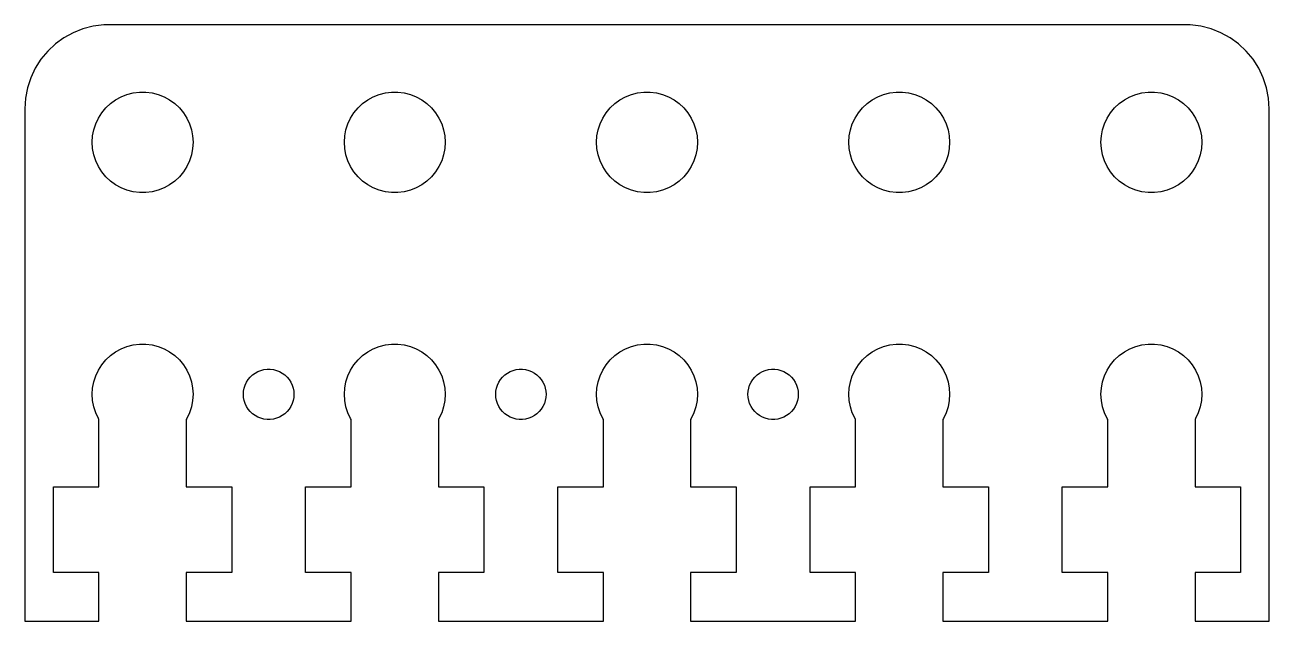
# Model space of a CAD drawing. Header units: metres. Extents: x -37 to 37, y 0 to 152.
# Drawn here: x -37 to 37, y 39 to 74.5 of the extents above; entities that cross this region are included whole.
import ezdxf

# ---------------------------------------------------------------- set-up
doc = ezdxf.new("R2010")
doc.units = ezdxf.units.M

msp = doc.modelspace()

# ---------------------------------------------------------------- linework, layer by layer
for p, q in [((-34.1289, 74.0241), (-34.6791, 73.7216)), ((-33.5451, 74.2553), (-34.1289, 74.0241)), ((-32.9369, 74.4114), (-33.5451, 74.2553)), ((-32.3139, 74.4901), (-32.9369, 74.4114)), ((32.3139, 74.4901), (-32.3139, 74.4901)), ((32.9369, 74.4114), (32.3139, 74.4901)), ((33.5451, 74.2553), (32.9369, 74.4114)), ((34.1289, 74.0241), (33.5451, 74.2553)), ((34.6791, 73.7216), (34.1289, 74.0241)), ((-35.1871, 73.3526), (-35.6448, 72.9227)), ((-34.6791, 73.7216), (-35.1871, 73.3526)), ((35.1871, 73.3526), (34.6791, 73.7216)), ((35.6448, 72.9227), (35.1871, 73.3526)), ((-35.6448, 72.9227), (-36.0451, 72.4389)), ((36.0451, 72.4389), (35.6448, 72.9227)), ((-36.3815, 71.9088), (-36.6489, 71.3406)), ((-36.0451, 72.4389), (-36.3815, 71.9088)), ((36.3815, 71.9088), (36.0451, 72.4389)), ((36.6489, 71.3406), (36.3815, 71.9088)), ((-36.6489, 71.3406), (-36.8429, 70.7434)), ((36.8429, 70.7434), (36.6489, 71.3406)), ((-36.8429, 70.7434), (-36.9606, 70.1267)), ((-31.2773, 70.2145), (-30.927, 70.3532)), ((-30.927, 70.3532), (-30.5621, 70.4469)), ((-30.5621, 70.4469), (-30.1884, 70.4941)), ((-30.1884, 70.4941), (-29.8116, 70.4941)), ((-29.8116, 70.4941), (-29.4379, 70.4469)), ((-29.4379, 70.4469), (-29.0729, 70.3532)), ((-29.0729, 70.3532), (-28.7227, 70.2145)), ((-16.2773, 70.2145), (-15.927, 70.3532)), ((-15.927, 70.3532), (-15.5621, 70.4469)), ((-15.5621, 70.4469), (-15.1884, 70.4941)), ((-15.1884, 70.4941), (-14.8116, 70.4941)), ((-14.8116, 70.4941), (-14.4379, 70.4469)), ((-14.4379, 70.4469), (-14.0729, 70.3532)), ((-14.0729, 70.3532), (-13.7227, 70.2145)), ((-1.27733, 70.2145), (-0.92705, 70.3532)), ((-0.92705, 70.3532), (-0.56213, 70.4469)), ((-0.56213, 70.4469), (-0.18837, 70.4941)), ((-0.18837, 70.4941), (0.18837, 70.4941)), ((0.18837, 70.4941), (0.56213, 70.4469)), ((0.56213, 70.4469), (0.92705, 70.3532)), ((0.92705, 70.3532), (1.27733, 70.2145)), ((13.7227, 70.2145), (14.0729, 70.3532)), ((14.0729, 70.3532), (14.4379, 70.4469)), ((14.4379, 70.4469), (14.8116, 70.4941)), ((14.8116, 70.4941), (15.1884, 70.4941)), ((15.1884, 70.4941), (15.5621, 70.4469)), ((15.5621, 70.4469), (15.927, 70.3532)), ((15.927, 70.3532), (16.2773, 70.2145)), ((28.7227, 70.2145), (29.0729, 70.3532)), ((29.0729, 70.3532), (29.4379, 70.4469)), ((29.4379, 70.4469), (29.8116, 70.4941)), ((29.8116, 70.4941), (30.1884, 70.4941)), ((30.1884, 70.4941), (30.5621, 70.4469)), ((30.5621, 70.4469), (30.927, 70.3532)), ((30.927, 70.3532), (31.2773, 70.2145)), ((36.9606, 70.1267), (36.8429, 70.7434)), ((-36.9606, 70.1267), (-37, 69.5)), ((-32.1869, 69.5536), (-31.9123, 69.8115)), ((-31.9123, 69.8115), (-31.6075, 70.033)), ((-31.6075, 70.033), (-31.2773, 70.2145)), ((-28.7227, 70.2145), (-28.3925, 70.033)), ((-28.3925, 70.033), (-28.0877, 69.8115)), ((-28.0877, 69.8115), (-27.8131, 69.5536)), ((-17.1869, 69.5536), (-16.9123, 69.8115)), ((-16.9123, 69.8115), (-16.6075, 70.033)), ((-16.6075, 70.033), (-16.2773, 70.2145)), ((-13.7227, 70.2145), (-13.3925, 70.033)), ((-13.3925, 70.033), (-13.0877, 69.8115)), ((-13.0877, 69.8115), (-12.8131, 69.5536)), ((-2.1869, 69.5536), (-1.91226, 69.8115)), ((-1.91226, 69.8115), (-1.60747, 70.033)), ((-1.60747, 70.033), (-1.27733, 70.2145)), ((1.27733, 70.2145), (1.60747, 70.033)), ((1.60747, 70.033), (1.91226, 69.8115)), ((1.91226, 69.8115), (2.1869, 69.5536)), ((12.8131, 69.5536), (13.0877, 69.8115)), ((13.0877, 69.8115), (13.3925, 70.033)), ((13.3925, 70.033), (13.7227, 70.2145)), ((16.2773, 70.2145), (16.6075, 70.033)), ((16.6075, 70.033), (16.9123, 69.8115)), ((16.9123, 69.8115), (17.1869, 69.5536)), ((27.8131, 69.5536), (28.0877, 69.8115)), ((28.0877, 69.8115), (28.3925, 70.033)), ((28.3925, 70.033), (28.7227, 70.2145)), ((31.2773, 70.2145), (31.6075, 70.033)), ((31.6075, 70.033), (31.9123, 69.8115)), ((31.9123, 69.8115), (32.1869, 69.5536)), ((37, 69.5), (36.9606, 70.1267)), ((-37, 69.5), (-37, 39)), ((-32.7893, 68.6044), (-32.6289, 68.9453)), ((-32.6289, 68.9453), (-32.427, 69.2634)), ((-32.427, 69.2634), (-32.1869, 69.5536)), ((-27.8131, 69.5536), (-27.5729, 69.2634)), ((-27.5729, 69.2634), (-27.3711, 68.9453)), ((-27.3711, 68.9453), (-27.2107, 68.6044)), ((-17.7893, 68.6044), (-17.6289, 68.9453)), ((-17.6289, 68.9453), (-17.427, 69.2634)), ((-17.427, 69.2634), (-17.1869, 69.5536)), ((-12.8131, 69.5536), (-12.5729, 69.2634)), ((-12.5729, 69.2634), (-12.3711, 68.9453)), ((-12.3711, 68.9453), (-12.2107, 68.6044)), ((-2.78932, 68.6044), (-2.62891, 68.9453)), ((-2.62891, 68.9453), (-2.42705, 69.2634)), ((-2.42705, 69.2634), (-2.1869, 69.5536)), ((2.1869, 69.5536), (2.42705, 69.2634)), ((2.42705, 69.2634), (2.62891, 68.9453)), ((2.62891, 68.9453), (2.78932, 68.6044)), ((12.2107, 68.6044), (12.3711, 68.9453)), ((12.3711, 68.9453), (12.5729, 69.2634)), ((12.5729, 69.2634), (12.8131, 69.5536)), ((17.1869, 69.5536), (17.427, 69.2634)), ((17.427, 69.2634), (17.6289, 68.9453)), ((17.6289, 68.9453), (17.7893, 68.6044)), ((27.2107, 68.6044), (27.3711, 68.9453)), ((27.3711, 68.9453), (27.5729, 69.2634)), ((27.5729, 69.2634), (27.8131, 69.5536)), ((32.1869, 69.5536), (32.427, 69.2634)), ((32.427, 69.2634), (32.6289, 68.9453)), ((32.6289, 68.9453), (32.7893, 68.6044)), ((37, 39), (37, 69.5)), ((-32.9763, 67.876), (-32.9057, 68.2461)), ((-32.9057, 68.2461), (-32.7893, 68.6044)), ((-27.2107, 68.6044), (-27.0942, 68.2461)), ((-27.0942, 68.2461), (-27.0237, 67.876)), ((-17.9763, 67.876), (-17.9057, 68.2461)), ((-17.9057, 68.2461), (-17.7893, 68.6044)), ((-12.2107, 68.6044), (-12.0942, 68.2461)), ((-12.0942, 68.2461), (-12.0237, 67.876)), ((-2.97633, 67.876), (-2.90575, 68.2461)), ((-2.90575, 68.2461), (-2.78932, 68.6044)), ((2.78932, 68.6044), (2.90575, 68.2461)), ((2.90575, 68.2461), (2.97633, 67.876)), ((12.0237, 67.876), (12.0942, 68.2461)), ((12.0942, 68.2461), (12.2107, 68.6044)), ((17.7893, 68.6044), (17.9057, 68.2461)), ((17.9057, 68.2461), (17.9763, 67.876)), ((27.0237, 67.876), (27.0942, 68.2461)), ((27.0942, 68.2461), (27.2107, 68.6044)), ((32.7893, 68.6044), (32.9057, 68.2461)), ((32.9057, 68.2461), (32.9763, 67.876)), ((-33, 67.5), (-32.9763, 67.876)), ((-32.9763, 67.124), (-33, 67.5)), ((-27.0237, 67.876), (-27, 67.5)), ((-27, 67.5), (-27.0237, 67.124)), ((-18, 67.5), (-17.9763, 67.876)), ((-17.9763, 67.124), (-18, 67.5)), ((-12.0237, 67.876), (-12, 67.5)), ((-12, 67.5), (-12.0237, 67.124)), ((-3, 67.5), (-2.97633, 67.876)), ((-2.97633, 67.124), (-3, 67.5)), ((2.97633, 67.876), (3, 67.5)), ((3, 67.5), (2.97633, 67.124)), ((12, 67.5), (12.0237, 67.876)), ((12.0237, 67.124), (12, 67.5)), ((17.9763, 67.876), (18, 67.5)), ((18, 67.5), (17.9763, 67.124)), ((27, 67.5), (27.0237, 67.876)), ((27.0237, 67.124), (27, 67.5)), ((32.9763, 67.876), (33, 67.5)), ((33, 67.5), (32.9763, 67.124)), ((-32.9057, 66.7539), (-32.9763, 67.124)), ((-32.7893, 66.3956), (-32.9057, 66.7539)), ((-27.0942, 66.7539), (-27.2107, 66.3956)), ((-27.0237, 67.124), (-27.0942, 66.7539)), ((-17.9057, 66.7539), (-17.9763, 67.124)), ((-17.7893, 66.3956), (-17.9057, 66.7539)), ((-12.0942, 66.7539), (-12.2107, 66.3956)), ((-12.0237, 67.124), (-12.0942, 66.7539)), ((-2.90575, 66.7539), (-2.97633, 67.124)), ((-2.78932, 66.3956), (-2.90575, 66.7539)), ((2.90575, 66.7539), (2.78932, 66.3956)), ((2.97633, 67.124), (2.90575, 66.7539)), ((12.0942, 66.7539), (12.0237, 67.124)), ((12.2107, 66.3956), (12.0942, 66.7539)), ((17.9057, 66.7539), (17.7893, 66.3956)), ((17.9763, 67.124), (17.9057, 66.7539)), ((27.0942, 66.7539), (27.0237, 67.124)), ((27.2107, 66.3956), (27.0942, 66.7539)), ((32.9057, 66.7539), (32.7893, 66.3956)), ((32.9763, 67.124), (32.9057, 66.7539)), ((-32.6289, 66.0547), (-32.7893, 66.3956)), ((-32.427, 65.7366), (-32.6289, 66.0547)), ((-27.3711, 66.0547), (-27.5729, 65.7366)), ((-27.2107, 66.3956), (-27.3711, 66.0547)), ((-17.6289, 66.0547), (-17.7893, 66.3956)), ((-17.427, 65.7366), (-17.6289, 66.0547)), ((-12.3711, 66.0547), (-12.5729, 65.7366)), ((-12.2107, 66.3956), (-12.3711, 66.0547)), ((-2.62891, 66.0547), (-2.78932, 66.3956)), ((-2.42705, 65.7366), (-2.62891, 66.0547)), ((2.62891, 66.0547), (2.42705, 65.7366)), ((2.78932, 66.3956), (2.62891, 66.0547)), ((12.3711, 66.0547), (12.2107, 66.3956)), ((12.5729, 65.7366), (12.3711, 66.0547)), ((17.6289, 66.0547), (17.427, 65.7366)), ((17.7893, 66.3956), (17.6289, 66.0547)), ((27.3711, 66.0547), (27.2107, 66.3956)), ((27.5729, 65.7366), (27.3711, 66.0547)), ((32.6289, 66.0547), (32.427, 65.7366)), ((32.7893, 66.3956), (32.6289, 66.0547)), ((-32.1869, 65.4464), (-32.427, 65.7366)), ((-31.9123, 65.1884), (-32.1869, 65.4464)), ((-31.6075, 64.967), (-31.9123, 65.1884)), ((-28.0877, 65.1884), (-28.3925, 64.967)), ((-27.8131, 65.4464), (-28.0877, 65.1884)), ((-27.5729, 65.7366), (-27.8131, 65.4464)), ((-17.1869, 65.4464), (-17.427, 65.7366)), ((-16.9123, 65.1884), (-17.1869, 65.4464)), ((-16.6075, 64.967), (-16.9123, 65.1884)), ((-13.0877, 65.1884), (-13.3925, 64.967)), ((-12.8131, 65.4464), (-13.0877, 65.1884)), ((-12.5729, 65.7366), (-12.8131, 65.4464)), ((-2.1869, 65.4464), (-2.42705, 65.7366)), ((-1.91226, 65.1884), (-2.1869, 65.4464)), ((-1.60747, 64.967), (-1.91226, 65.1884)), ((1.91226, 65.1884), (1.60747, 64.967)), ((2.1869, 65.4464), (1.91226, 65.1884)), ((2.42705, 65.7366), (2.1869, 65.4464)), ((12.8131, 65.4464), (12.5729, 65.7366)), ((13.0877, 65.1884), (12.8131, 65.4464)), ((13.3925, 64.967), (13.0877, 65.1884)), ((16.9123, 65.1884), (16.6075, 64.967)), ((17.1869, 65.4464), (16.9123, 65.1884)), ((17.427, 65.7366), (17.1869, 65.4464)), ((27.8131, 65.4464), (27.5729, 65.7366)), ((28.0877, 65.1884), (27.8131, 65.4464)), ((28.3925, 64.967), (28.0877, 65.1884)), ((31.9123, 65.1884), (31.6075, 64.967)), ((32.1869, 65.4464), (31.9123, 65.1884)), ((32.427, 65.7366), (32.1869, 65.4464)), ((-31.2773, 64.7855), (-31.6075, 64.967)), ((-30.927, 64.6468), (-31.2773, 64.7855)), ((-30.5621, 64.5531), (-30.927, 64.6468)), ((-30.1884, 64.5059), (-30.5621, 64.5531)), ((-29.8116, 64.5059), (-30.1884, 64.5059)), ((-29.4379, 64.5531), (-29.8116, 64.5059)), ((-29.0729, 64.6468), (-29.4379, 64.5531)), ((-28.7227, 64.7855), (-29.0729, 64.6468)), ((-28.3925, 64.967), (-28.7227, 64.7855)), ((-16.2773, 64.7855), (-16.6075, 64.967)), ((-15.927, 64.6468), (-16.2773, 64.7855)), ((-15.5621, 64.5531), (-15.927, 64.6468)), ((-15.1884, 64.5059), (-15.5621, 64.5531)), ((-14.8116, 64.5059), (-15.1884, 64.5059)), ((-14.4379, 64.5531), (-14.8116, 64.5059)), ((-14.0729, 64.6468), (-14.4379, 64.5531)), ((-13.7227, 64.7855), (-14.0729, 64.6468)), ((-13.3925, 64.967), (-13.7227, 64.7855)), ((-1.27733, 64.7855), (-1.60747, 64.967)), ((-0.92705, 64.6468), (-1.27733, 64.7855)), ((-0.56213, 64.5531), (-0.92705, 64.6468)), ((-0.18837, 64.5059), (-0.56213, 64.5531)), ((0.18837, 64.5059), (-0.18837, 64.5059)), ((0.56213, 64.5531), (0.18837, 64.5059)), ((0.92705, 64.6468), (0.56213, 64.5531)), ((1.27733, 64.7855), (0.92705, 64.6468)), ((1.60747, 64.967), (1.27733, 64.7855)), ((13.7227, 64.7855), (13.3925, 64.967)), ((14.0729, 64.6468), (13.7227, 64.7855)), ((14.4379, 64.5531), (14.0729, 64.6468)), ((14.8116, 64.5059), (14.4379, 64.5531)), ((15.1884, 64.5059), (14.8116, 64.5059)), ((15.5621, 64.5531), (15.1884, 64.5059)), ((15.927, 64.6468), (15.5621, 64.5531)), ((16.2773, 64.7855), (15.927, 64.6468)), ((16.6075, 64.967), (16.2773, 64.7855)), ((28.7227, 64.7855), (28.3925, 64.967)), ((29.0729, 64.6468), (28.7227, 64.7855)), ((29.4379, 64.5531), (29.0729, 64.6468)), ((29.8116, 64.5059), (29.4379, 64.5531)), ((30.1884, 64.5059), (29.8116, 64.5059)), ((30.5621, 64.5531), (30.1884, 64.5059)), ((30.927, 64.6468), (30.5621, 64.5531)), ((31.2773, 64.7855), (30.927, 64.6468)), ((31.6075, 64.967), (31.2773, 64.7855)), ((-32.1869, 54.5536), (-31.9123, 54.8115)), ((-31.9123, 54.8115), (-31.6075, 55.033)), ((-31.6075, 55.033), (-31.2773, 55.2145)), ((-31.2773, 55.2145), (-30.927, 55.3532)), ((-30.927, 55.3532), (-30.5621, 55.4469)), ((-30.5621, 55.4469), (-30.1884, 55.4941)), ((-30.1884, 55.4941), (-29.8116, 55.4941)), ((-29.8116, 55.4941), (-29.4379, 55.4469)), ((-29.4379, 55.4469), (-29.0729, 55.3532)), ((-29.0729, 55.3532), (-28.7227, 55.2145)), ((-28.7227, 55.2145), (-28.3925, 55.033)), ((-28.3925, 55.033), (-28.0877, 54.8115)), ((-28.0877, 54.8115), (-27.8131, 54.5536)), ((-17.1869, 54.5536), (-16.9123, 54.8115)), ((-16.9123, 54.8115), (-16.6075, 55.033)), ((-16.6075, 55.033), (-16.2773, 55.2145)), ((-16.2773, 55.2145), (-15.927, 55.3532)), ((-15.927, 55.3532), (-15.5621, 55.4469)), ((-15.5621, 55.4469), (-15.1884, 55.4941)), ((-15.1884, 55.4941), (-14.8116, 55.4941)), ((-14.8116, 55.4941), (-14.4379, 55.4469)), ((-14.4379, 55.4469), (-14.0729, 55.3532)), ((-14.0729, 55.3532), (-13.7227, 55.2145)), ((-13.7227, 55.2145), (-13.3925, 55.033)), ((-13.3925, 55.033), (-13.0877, 54.8115)), ((-13.0877, 54.8115), (-12.8131, 54.5536)), ((-2.1869, 54.5536), (-1.91226, 54.8115)), ((-1.91226, 54.8115), (-1.60747, 55.033)), ((-1.60747, 55.033), (-1.27733, 55.2145)), ((-1.27733, 55.2145), (-0.92705, 55.3532)), ((-0.92705, 55.3532), (-0.56213, 55.4469)), ((-0.56213, 55.4469), (-0.18837, 55.4941)), ((-0.18837, 55.4941), (0.18837, 55.4941)), ((0.18837, 55.4941), (0.56213, 55.4469)), ((0.56213, 55.4469), (0.92705, 55.3532)), ((0.92705, 55.3532), (1.27733, 55.2145)), ((1.27733, 55.2145), (1.60747, 55.033)), ((1.60747, 55.033), (1.91226, 54.8115)), ((1.91226, 54.8115), (2.1869, 54.5536)), ((12.8131, 54.5536), (13.0877, 54.8115)), ((13.0877, 54.8115), (13.3925, 55.033)), ((13.3925, 55.033), (13.7227, 55.2145)), ((13.7227, 55.2145), (14.0729, 55.3532)), ((14.0729, 55.3532), (14.4379, 55.4469)), ((14.4379, 55.4469), (14.8116, 55.4941)), ((14.8116, 55.4941), (15.1884, 55.4941)), ((15.1884, 55.4941), (15.5621, 55.4469)), ((15.5621, 55.4469), (15.927, 55.3532)), ((15.927, 55.3532), (16.2773, 55.2145)), ((16.2773, 55.2145), (16.6075, 55.033)), ((16.6075, 55.033), (16.9123, 54.8115)), ((16.9123, 54.8115), (17.1869, 54.5536)), ((27.8131, 54.5536), (28.0877, 54.8115)), ((28.0877, 54.8115), (28.3925, 55.033)), ((28.3925, 55.033), (28.7227, 55.2145)), ((28.7227, 55.2145), (29.0729, 55.3532)), ((29.0729, 55.3532), (29.4379, 55.4469)), ((29.4379, 55.4469), (29.8116, 55.4941)), ((29.8116, 55.4941), (30.1884, 55.4941)), ((30.1884, 55.4941), (30.5621, 55.4469)), ((30.5621, 55.4469), (30.927, 55.3532)), ((30.927, 55.3532), (31.2773, 55.2145)), ((31.2773, 55.2145), (31.6075, 55.033)), ((31.6075, 55.033), (31.9123, 54.8115)), ((31.9123, 54.8115), (32.1869, 54.5536)), ((-32.6289, 53.9453), (-32.427, 54.2634)), ((-32.427, 54.2634), (-32.1869, 54.5536)), ((-27.8131, 54.5536), (-27.5729, 54.2634)), ((-27.5729, 54.2634), (-27.3711, 53.9453)), ((-17.6289, 53.9453), (-17.427, 54.2634)), ((-17.427, 54.2634), (-17.1869, 54.5536)), ((-12.8131, 54.5536), (-12.5729, 54.2634)), ((-12.5729, 54.2634), (-12.3711, 53.9453)), ((-2.62891, 53.9453), (-2.42705, 54.2634)), ((-2.42705, 54.2634), (-2.1869, 54.5536)), ((2.1869, 54.5536), (2.42705, 54.2634)), ((2.42705, 54.2634), (2.62891, 53.9453)), ((12.3711, 53.9453), (12.5729, 54.2634)), ((12.5729, 54.2634), (12.8131, 54.5536)), ((17.1869, 54.5536), (17.427, 54.2634)), ((17.427, 54.2634), (17.6289, 53.9453)), ((27.3711, 53.9453), (27.5729, 54.2634)), ((27.5729, 54.2634), (27.8131, 54.5536)), ((32.1869, 54.5536), (32.427, 54.2634)), ((32.427, 54.2634), (32.6289, 53.9453)), ((-32.9057, 53.2461), (-32.7893, 53.6044)), ((-32.7893, 53.6044), (-32.6289, 53.9453)), ((-27.3711, 53.9453), (-27.2107, 53.6044)), ((-27.2107, 53.6044), (-27.0942, 53.2461)), ((-23.8145, 53.2226), (-23.7135, 53.3817)), ((-23.7135, 53.3817), (-23.5934, 53.5268)), ((-23.5934, 53.5268), (-23.4561, 53.6558)), ((-23.4561, 53.6558), (-23.3037, 53.7665)), ((-23.3037, 53.7665), (-23.1387, 53.8572)), ((-23.1387, 53.8572), (-22.9635, 53.9266)), ((-22.9635, 53.9266), (-22.7811, 53.9734)), ((-22.7811, 53.9734), (-22.5942, 53.997)), ((-22.5942, 53.997), (-22.4058, 53.997)), ((-22.4058, 53.997), (-22.2189, 53.9734)), ((-22.2189, 53.9734), (-22.0365, 53.9266)), ((-22.0365, 53.9266), (-21.8613, 53.8572)), ((-21.8613, 53.8572), (-21.6963, 53.7665)), ((-21.6963, 53.7665), (-21.5439, 53.6558)), ((-21.5439, 53.6558), (-21.4065, 53.5268)), ((-21.4065, 53.5268), (-21.2865, 53.3817)), ((-21.2865, 53.3817), (-21.1855, 53.2226)), ((-17.9057, 53.2461), (-17.7893, 53.6044)), ((-17.7893, 53.6044), (-17.6289, 53.9453)), ((-12.3711, 53.9453), (-12.2107, 53.6044)), ((-12.2107, 53.6044), (-12.0942, 53.2461)), ((-8.81445, 53.2226), (-8.71352, 53.3817)), ((-8.71352, 53.3817), (-8.59344, 53.5268)), ((-8.59344, 53.5268), (-8.45613, 53.6558)), ((-8.45613, 53.6558), (-8.30373, 53.7665)), ((-8.30373, 53.7665), (-8.13866, 53.8572)), ((-8.13866, 53.8572), (-7.96352, 53.9266)), ((-7.96352, 53.9266), (-7.78107, 53.9734)), ((-7.78107, 53.9734), (-7.59418, 53.997)), ((-7.59418, 53.997), (-7.40581, 53.997)), ((-7.40581, 53.997), (-7.21892, 53.9734)), ((-7.21892, 53.9734), (-7.03647, 53.9266)), ((-7.03647, 53.9266), (-6.86133, 53.8572)), ((-6.86133, 53.8572), (-6.69626, 53.7665)), ((-6.69626, 53.7665), (-6.54385, 53.6558)), ((-6.54385, 53.6558), (-6.40654, 53.5268)), ((-6.40654, 53.5268), (-6.28647, 53.3817)), ((-6.28647, 53.3817), (-6.18553, 53.2226)), ((-2.90575, 53.2461), (-2.78932, 53.6044)), ((-2.78932, 53.6044), (-2.62891, 53.9453)), ((2.62891, 53.9453), (2.78932, 53.6044)), ((2.78932, 53.6044), (2.90575, 53.2461)), ((6.18553, 53.2226), (6.28647, 53.3817)), ((6.28647, 53.3817), (6.40654, 53.5268)), ((6.40654, 53.5268), (6.54385, 53.6558)), ((6.54385, 53.6558), (6.69626, 53.7665)), ((6.69626, 53.7665), (6.86133, 53.8572)), ((6.86133, 53.8572), (7.03647, 53.9266)), ((7.03647, 53.9266), (7.21892, 53.9734)), ((7.21892, 53.9734), (7.40581, 53.997)), ((7.40581, 53.997), (7.59418, 53.997)), ((7.59418, 53.997), (7.78107, 53.9734)), ((7.78107, 53.9734), (7.96352, 53.9266)), ((7.96352, 53.9266), (8.13866, 53.8572)), ((8.13866, 53.8572), (8.30373, 53.7665)), ((8.30373, 53.7665), (8.45613, 53.6558)), ((8.45613, 53.6558), (8.59344, 53.5268)), ((8.59344, 53.5268), (8.71352, 53.3817)), ((8.71352, 53.3817), (8.81445, 53.2226)), ((12.0942, 53.2461), (12.2107, 53.6044)), ((12.2107, 53.6044), (12.3711, 53.9453)), ((17.6289, 53.9453), (17.7893, 53.6044)), ((17.7893, 53.6044), (17.9057, 53.2461)), ((27.0942, 53.2461), (27.2107, 53.6044)), ((27.2107, 53.6044), (27.3711, 53.9453)), ((32.6289, 53.9453), (32.7893, 53.6044)), ((32.7893, 53.6044), (32.9057, 53.2461)), ((-33, 52.5), (-32.9763, 52.876)), ((-32.9763, 52.876), (-32.9057, 53.2461)), ((-27.0942, 53.2461), (-27.0237, 52.876)), ((-27.0237, 52.876), (-27, 52.5)), ((-24, 52.5), (-23.9882, 52.688)), ((-23.9882, 52.688), (-23.9529, 52.873)), ((-23.9529, 52.873), (-23.8947, 53.0522)), ((-23.8947, 53.0522), (-23.8145, 53.2226)), ((-21.1855, 53.2226), (-21.1053, 53.0522)), ((-21.1053, 53.0522), (-21.0471, 52.873)), ((-21.0471, 52.873), (-21.0118, 52.688)), ((-21.0118, 52.688), (-21, 52.5)), ((-18, 52.5), (-17.9763, 52.876)), ((-17.9763, 52.876), (-17.9057, 53.2461)), ((-12.0942, 53.2461), (-12.0237, 52.876)), ((-12.0237, 52.876), (-12, 52.5)), ((-9, 52.5), (-8.98816, 52.688)), ((-8.98816, 52.688), (-8.95287, 52.873)), ((-8.95287, 52.873), (-8.89465, 53.0522)), ((-8.89465, 53.0522), (-8.81445, 53.2226)), ((-6.18553, 53.2226), (-6.10533, 53.0522)), ((-6.10533, 53.0522), (-6.04712, 52.873)), ((-6.04712, 52.873), (-6.01183, 52.688)), ((-6.01183, 52.688), (-6, 52.5)), ((-3, 52.5), (-2.97633, 52.876)), ((-2.97633, 52.876), (-2.90575, 53.2461)), ((2.90575, 53.2461), (2.97633, 52.876)), ((2.97633, 52.876), (3, 52.5)), ((6, 52.5), (6.01183, 52.688)), ((6.01183, 52.688), (6.04712, 52.873)), ((6.04712, 52.873), (6.10533, 53.0522)), ((6.10533, 53.0522), (6.18553, 53.2226)), ((8.81445, 53.2226), (8.89465, 53.0522)), ((8.89465, 53.0522), (8.95287, 52.873)), ((8.95287, 52.873), (8.98816, 52.688)), ((8.98816, 52.688), (9, 52.5)), ((12, 52.5), (12.0237, 52.876)), ((12.0237, 52.876), (12.0942, 53.2461)), ((17.9057, 53.2461), (17.9763, 52.876)), ((17.9763, 52.876), (18, 52.5)), ((27, 52.5), (27.0237, 52.876)), ((27.0237, 52.876), (27.0942, 53.2461)), ((32.9057, 53.2461), (32.9763, 52.876)), ((32.9763, 52.876), (33, 52.5)), ((-32.9763, 52.124), (-33, 52.5)), ((-32.9057, 51.7539), (-32.9763, 52.124)), ((-27.0237, 52.124), (-27.0942, 51.7539)), ((-27, 52.5), (-27.0237, 52.124)), ((-23.9882, 52.312), (-24, 52.5)), ((-23.9529, 52.127), (-23.9882, 52.312)), ((-23.8947, 51.9478), (-23.9529, 52.127)), ((-23.8145, 51.7774), (-23.8947, 51.9478)), ((-21.1053, 51.9478), (-21.1855, 51.7774)), ((-21.0471, 52.127), (-21.1053, 51.9478)), ((-21.0118, 52.312), (-21.0471, 52.127)), ((-21, 52.5), (-21.0118, 52.312)), ((-17.9763, 52.124), (-18, 52.5)), ((-17.9057, 51.7539), (-17.9763, 52.124)), ((-12.0237, 52.124), (-12.0942, 51.7539)), ((-12, 52.5), (-12.0237, 52.124)), ((-8.98816, 52.312), (-9, 52.5)), ((-8.95287, 52.127), (-8.98816, 52.312)), ((-8.89465, 51.9478), (-8.95287, 52.127)), ((-8.81445, 51.7774), (-8.89465, 51.9478)), ((-6.10533, 51.9478), (-6.18553, 51.7774)), ((-6.04712, 52.127), (-6.10533, 51.9478)), ((-6.01183, 52.312), (-6.04712, 52.127)), ((-6, 52.5), (-6.01183, 52.312)), ((-2.97633, 52.124), (-3, 52.5)), ((-2.90575, 51.7539), (-2.97633, 52.124)), ((2.97633, 52.124), (2.90575, 51.7539)), ((3, 52.5), (2.97633, 52.124)), ((6.01183, 52.312), (6, 52.5)), ((6.04712, 52.127), (6.01183, 52.312)), ((6.10533, 51.9478), (6.04712, 52.127)), ((6.18553, 51.7774), (6.10533, 51.9478)), ((8.89465, 51.9478), (8.81445, 51.7774)), ((8.95287, 52.127), (8.89465, 51.9478)), ((8.98816, 52.312), (8.95287, 52.127)), ((9, 52.5), (8.98816, 52.312)), ((12.0237, 52.124), (12, 52.5)), ((12.0942, 51.7539), (12.0237, 52.124)), ((17.9763, 52.124), (17.9057, 51.7539)), ((18, 52.5), (17.9763, 52.124)), ((27.0237, 52.124), (27, 52.5)), ((27.0942, 51.7539), (27.0237, 52.124)), ((32.9763, 52.124), (32.9057, 51.7539)), ((33, 52.5), (32.9763, 52.124)), ((-32.7893, 51.3956), (-32.9057, 51.7539)), ((-32.6289, 51.0547), (-32.7893, 51.3956)), ((-27.2107, 51.3956), (-27.3711, 51.0547)), ((-27.0942, 51.7539), (-27.2107, 51.3956)), ((-23.7135, 51.6183), (-23.8145, 51.7774)), ((-23.5934, 51.4732), (-23.7135, 51.6183)), ((-23.4561, 51.3442), (-23.5934, 51.4732)), ((-23.3037, 51.2335), (-23.4561, 51.3442)), ((-23.1387, 51.1427), (-23.3037, 51.2335)), ((-22.9635, 51.0734), (-23.1387, 51.1427)), ((-22.7811, 51.0266), (-22.9635, 51.0734)), ((-22.0365, 51.0734), (-22.2189, 51.0266)), ((-21.8613, 51.1427), (-22.0365, 51.0734)), ((-21.6963, 51.2335), (-21.8613, 51.1427)), ((-21.5439, 51.3442), (-21.6963, 51.2335)), ((-21.4065, 51.4732), (-21.5439, 51.3442)), ((-21.2865, 51.6183), (-21.4065, 51.4732)), ((-21.1855, 51.7774), (-21.2865, 51.6183)), ((-17.7893, 51.3956), (-17.9057, 51.7539)), ((-17.6289, 51.0547), (-17.7893, 51.3956)), ((-12.2107, 51.3956), (-12.3711, 51.0547)), ((-12.0942, 51.7539), (-12.2107, 51.3956)), ((-8.71352, 51.6183), (-8.81445, 51.7774)), ((-8.59344, 51.4732), (-8.71352, 51.6183)), ((-8.45613, 51.3442), (-8.59344, 51.4732)), ((-8.30373, 51.2335), (-8.45613, 51.3442)), ((-8.13866, 51.1427), (-8.30373, 51.2335)), ((-7.96352, 51.0734), (-8.13866, 51.1427)), ((-7.78107, 51.0266), (-7.96352, 51.0734)), ((-7.03647, 51.0734), (-7.21892, 51.0266)), ((-6.86133, 51.1427), (-7.03647, 51.0734)), ((-6.69626, 51.2335), (-6.86133, 51.1427)), ((-6.54385, 51.3442), (-6.69626, 51.2335)), ((-6.40654, 51.4732), (-6.54385, 51.3442)), ((-6.28647, 51.6183), (-6.40654, 51.4732)), ((-6.18553, 51.7774), (-6.28647, 51.6183)), ((-2.78932, 51.3956), (-2.90575, 51.7539)), ((-2.62891, 51.0547), (-2.78932, 51.3956)), ((2.78932, 51.3956), (2.62891, 51.0547)), ((2.90575, 51.7539), (2.78932, 51.3956)), ((6.28647, 51.6183), (6.18553, 51.7774)), ((6.40654, 51.4732), (6.28647, 51.6183)), ((6.54385, 51.3442), (6.40654, 51.4732)), ((6.69626, 51.2335), (6.54385, 51.3442)), ((6.86133, 51.1427), (6.69626, 51.2335)), ((7.03647, 51.0734), (6.86133, 51.1427)), ((7.21892, 51.0266), (7.03647, 51.0734)), ((7.96352, 51.0734), (7.78107, 51.0266)), ((8.13866, 51.1427), (7.96352, 51.0734)), ((8.30373, 51.2335), (8.13866, 51.1427)), ((8.45613, 51.3442), (8.30373, 51.2335)), ((8.59344, 51.4732), (8.45613, 51.3442)), ((8.71352, 51.6183), (8.59344, 51.4732)), ((8.81445, 51.7774), (8.71352, 51.6183)), ((12.2107, 51.3956), (12.0942, 51.7539)), ((12.3711, 51.0547), (12.2107, 51.3956)), ((17.7893, 51.3956), (17.6289, 51.0547)), ((17.9057, 51.7539), (17.7893, 51.3956)), ((27.2107, 51.3956), (27.0942, 51.7539)), ((27.3711, 51.0547), (27.2107, 51.3956)), ((32.7893, 51.3956), (32.6289, 51.0547)), ((32.9057, 51.7539), (32.7893, 51.3956)), ((-32.5942, 51), (-32.6289, 51.0547)), ((-32.5942, 47), (-32.5942, 51)), ((-27.3711, 51.0547), (-27.4058, 51)), ((-27.4058, 51), (-27.4058, 47)), ((-22.5942, 51.0029), (-22.7811, 51.0266)), ((-22.4058, 51.0029), (-22.5942, 51.0029)), ((-22.2189, 51.0266), (-22.4058, 51.0029)), ((-17.5942, 51), (-17.6289, 51.0547)), ((-17.5942, 47), (-17.5942, 51)), ((-12.3711, 51.0547), (-12.4058, 51)), ((-12.4058, 51), (-12.4058, 47)), ((-7.59418, 51.0029), (-7.78107, 51.0266)), ((-7.40581, 51.0029), (-7.59418, 51.0029)), ((-7.21892, 51.0266), (-7.40581, 51.0029)), ((-2.59418, 51), (-2.62891, 51.0547)), ((-2.59418, 47), (-2.59418, 51)), ((2.62891, 51.0547), (2.59418, 51)), ((2.59418, 51), (2.59418, 47)), ((7.40581, 51.0029), (7.21892, 51.0266)), ((7.59418, 51.0029), (7.40581, 51.0029)), ((7.78107, 51.0266), (7.59418, 51.0029)), ((12.4058, 51), (12.3711, 51.0547)), ((12.4058, 47), (12.4058, 51)), ((17.6289, 51.0547), (17.5942, 51)), ((17.5942, 51), (17.5942, 47)), ((27.4058, 51), (27.3711, 51.0547)), ((27.4058, 47), (27.4058, 51)), ((32.6289, 51.0547), (32.5942, 51)), ((32.5942, 51), (32.5942, 47)), ((-35.304, 41.9), (-35.304, 47)), ((-35.304, 47), (-32.5942, 47)), ((-27.4058, 47), (-24.696, 47)), ((-24.696, 47), (-24.696, 41.9)), ((-20.304, 41.9), (-20.304, 47)), ((-20.304, 47), (-17.5942, 47)), ((-12.4058, 47), (-9.69603, 47)), ((-9.69603, 47), (-9.69603, 41.9)), ((-5.30396, 41.9), (-5.30396, 47)), ((-5.30396, 47), (-2.59418, 47)), ((2.59418, 47), (5.30396, 47)), ((5.30396, 47), (5.30396, 41.9)), ((9.69603, 41.9), (9.69603, 47)), ((9.69603, 47), (12.4058, 47)), ((17.5942, 47), (20.304, 47)), ((20.304, 47), (20.304, 41.9)), ((24.696, 41.9), (24.696, 47)), ((24.696, 47), (27.4058, 47)), ((32.5942, 47), (35.304, 47)), ((35.304, 47), (35.304, 41.9)), ((-32.5942, 41.9), (-35.304, 41.9)), ((-32.5942, 39), (-32.5942, 41.9)), ((-24.696, 41.9), (-27.4058, 41.9)), ((-27.4058, 41.9), (-27.4058, 39)), ((-17.5942, 41.9), (-20.304, 41.9)), ((-17.5942, 39), (-17.5942, 41.9)), ((-9.69603, 41.9), (-12.4058, 41.9)), ((-12.4058, 41.9), (-12.4058, 39)), ((-2.59418, 41.9), (-5.30396, 41.9)), ((-2.59418, 39), (-2.59418, 41.9)), ((5.30396, 41.9), (2.59418, 41.9)), ((2.59418, 41.9), (2.59418, 39)), ((12.4058, 41.9), (9.69603, 41.9)), ((12.4058, 39), (12.4058, 41.9)), ((20.304, 41.9), (17.5942, 41.9)), ((17.5942, 41.9), (17.5942, 39)), ((27.4058, 41.9), (24.696, 41.9)), ((27.4058, 39), (27.4058, 41.9)), ((35.304, 41.9), (32.5942, 41.9)), ((32.5942, 41.9), (32.5942, 39)), ((-37, 39), (-32.5942, 39)), ((-27.4058, 39), (-17.5942, 39)), ((-12.4058, 39), (-2.59418, 39)), ((2.59418, 39), (12.4058, 39)), ((17.5942, 39), (27.4058, 39)), ((32.5942, 39), (37, 39))]:
    msp.add_line(p, q)

doc.saveas('drawing.dxf')
